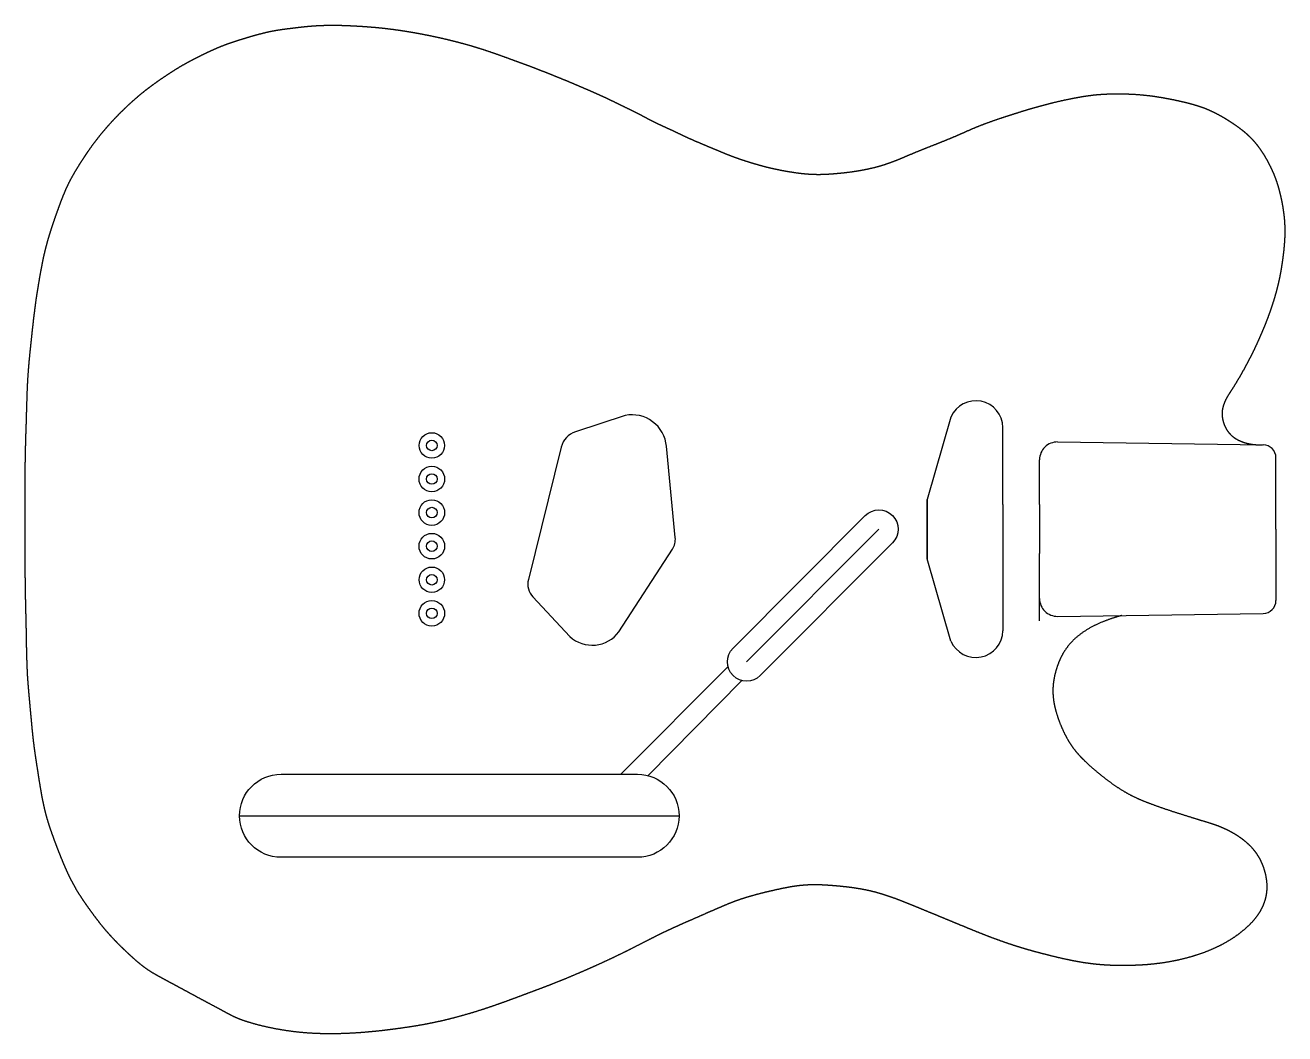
# Model space of a CAD drawing. Header units: inches. Extents: x -12.2 to 3.7, y -6 to 6.8.
import ezdxf

# ---------------------------------------------------------------- set-up
doc = ezdxf.new("R2010")
doc.units = ezdxf.units.IN
doc.layers.get('0').update_dxf_attribs({"linetype": 'CONTINUOUS'})

msp = doc.modelspace()

# ---------------------------------------------------------------- linework, layer by layer
for p, q in [((-0.522, 1.83), (-0.824, 0.785)), ((0.135, 0.721), (0.135, 1.699)), ((0.828, 1.514), (3.431, 1.479)), ((0.6, 0.721), (0.6, 1.289)), ((3.594, 1.156), (3.594, 1.314)), ((3.594, 0.411), (3.594, 1.156)), ((-0.824, 0.785), (-0.824, 0.411)), ((-0.824, 0.411), (-0.824, 0.785)), ((0.135, 0.721), (0.135, 0.101)), ((0.6, 0.721), (0.6, 0.101)), ((-3.11, -1.27), (-1.437, 0.409)), ((-0.824, 0.411), (-0.824, 0.036)), ((-0.824, 0.036), (-0.824, 0.411)), ((3.594, 0.411), (3.594, -0.335)), ((-0.522, -1.008), (-0.824, 0.036)), ((0.135, 0.101), (0.135, -0.878)), ((0.6, -0.75), (0.6, 0.101)), ((3.594, -0.335), (3.594, -0.492)), ((0.828, -0.693), (3.431, -0.657)), ((-3.347, -1.331), (-4.702, -2.692)), ((-3.173, -1.506), (-4.359, -2.709)), ((-9.533, -3.218), (-3.966, -3.218))]:
    msp.add_line(p, q)
for points in [[(-4.014, 0.304), (-4.125, 1.459, 0.443816), (-4.65, 1.85), (-5.278, 1.644, 0.258153), (-5.459, 1.449), (-5.875, -0.227, 0.253542), (-5.817, -0.448), (-5.35, -0.95, 0.437059), (-4.729, -0.891), (-4.05, 0.156, 0.169253)], [(-1.263, 0.237), (-2.937, -1.443, -1), (-3.283, -1.097), (-1.61, 0.582, -1)], [(-4.492, -3.743), (-9.008, -3.743, -1), (-9.008, -2.692), (-4.492, -2.692, -1)]]:
    msp.add_lwpolyline(points, format="xyb", close=True)
for centre, radius in [((-7.098, 1.47), 0.161), ((-7.098, 1.47), 0.0668), ((-7.098, 1.045), 0.162), ((-7.098, 1.045), 0.0668), ((-7.098, 0.62), 0.162), ((-7.098, 0.62), 0.0668), ((-7.098, 0.195), 0.162), ((-7.098, 0.195), 0.0668), ((-7.098, -0.23), 0.161), ((-7.098, -0.23), 0.0668), ((-7.098, -0.655), 0.162), ((-7.098, -0.655), 0.0668)]:
    msp.add_circle(centre, radius)
for centre, radius, start, end in [((-0.208, 1.693), 0.343, 1.0446, 156.4594), ((0.825, 1.289), 0.225, 89.2239, 180), ((3.429, 1.314), 0.165, 0, 89.2239), ((0.825, -0.468), 0.225, 180, 270.7761), ((3.429, -0.492), 0.165, 270.7761, 360), ((-0.208, -0.871), 0.343, 203.5406, 358.9554)]:
    msp.add_arc(centre, radius, start, end)
for points in [[(1.786, -5.111), (1.773, -5.112), (1.747, -5.113), (1.708, -5.113), (1.656, -5.114), (1.591, -5.113), (1.527, -5.112), (1.463, -5.109), (1.398, -5.105), (1.333, -5.1), (1.266, -5.092), (1.197, -5.083), (1.126, -5.072), (1.052, -5.059), (0.977, -5.044), (0.9, -5.027), (0.823, -5.01), (0.747, -4.991), (0.672, -4.972), (0.598, -4.953), (0.526, -4.934), (0.456, -4.914), (0.386, -4.894), (0.317, -4.872), (0.248, -4.85), (0.179, -4.827), (0.109, -4.802), (0.039, -4.777), (-0.031, -4.751), (-0.101, -4.724), (-0.17, -4.696), (-0.239, -4.669), (-0.306, -4.641), (-0.372, -4.614), (-0.436, -4.588), (-0.498, -4.562), (-0.559, -4.537), (-0.618, -4.513), (-0.677, -4.488), (-0.737, -4.464), (-0.797, -4.439), (-0.858, -4.414), (-0.92, -4.388), (-0.984, -4.362), (-1.049, -4.335), (-1.115, -4.309), (-1.182, -4.283), (-1.248, -4.258), (-1.315, -4.235), (-1.381, -4.213), (-1.445, -4.194), (-1.51, -4.177), (-1.574, -4.162), (-1.639, -4.149), (-1.705, -4.138), (-1.773, -4.128), (-1.841, -4.119), (-1.91, -4.112), (-1.979, -4.105), (-2.048, -4.1), (-2.115, -4.095), (-2.181, -4.092), (-2.245, -4.091), (-2.309, -4.092), (-2.372, -4.095), (-2.436, -4.101), (-2.501, -4.109), (-2.568, -4.12), (-2.636, -4.133), (-2.707, -4.148), (-2.779, -4.164), (-2.852, -4.181), (-2.926, -4.199), (-2.997, -4.218), (-3.066, -4.237), (-3.133, -4.257), (-3.195, -4.277), (-3.256, -4.299), (-3.316, -4.322), (-3.378, -4.347), (-3.441, -4.374), (-3.508, -4.403), (-3.578, -4.433), (-3.65, -4.465), (-3.723, -4.497), (-3.794, -4.528), (-3.864, -4.559), (-3.932, -4.588), (-3.997, -4.618), (-4.062, -4.647), (-4.127, -4.677), (-4.194, -4.709), (-4.262, -4.743), (-4.333, -4.779), (-4.406, -4.816), (-4.48, -4.854), (-4.554, -4.892), (-4.628, -4.929), (-4.701, -4.965), (-4.773, -5), (-4.845, -5.034), (-4.916, -5.067), (-4.988, -5.1), (-5.062, -5.133), (-5.136, -5.166), (-5.212, -5.199), (-5.288, -5.231), (-5.363, -5.263), (-5.437, -5.294), (-5.509, -5.323), (-5.578, -5.35), (-5.646, -5.376), (-5.711, -5.401), (-5.776, -5.425), (-5.842, -5.45), (-5.909, -5.475), (-5.978, -5.501), (-6.05, -5.527), (-6.124, -5.555), (-6.201, -5.583), (-6.281, -5.611), (-6.363, -5.639), (-6.445, -5.667), (-6.529, -5.693), (-6.612, -5.719), (-6.695, -5.742), (-6.776, -5.765), (-6.856, -5.786), (-6.934, -5.805), (-7.012, -5.823), (-7.09, -5.839), (-7.169, -5.855), (-7.251, -5.87), (-7.336, -5.884), (-7.423, -5.897), (-7.513, -5.91), (-7.606, -5.923), (-7.699, -5.934), (-7.791, -5.944), (-7.882, -5.953), (-7.971, -5.961), (-8.056, -5.967), (-8.139, -5.971), (-8.219, -5.975), (-8.298, -5.977), (-8.377, -5.977), (-8.456, -5.977), (-8.538, -5.975), (-8.621, -5.971), (-8.708, -5.965), (-8.798, -5.957), (-8.891, -5.945), (-8.986, -5.931), (-9.082, -5.914), (-9.178, -5.894), (-9.269, -5.873), (-9.355, -5.85), (-9.432, -5.827), (-9.499, -5.805), (-9.556, -5.783), (-9.605, -5.761), (-9.649, -5.739), (-9.692, -5.716), (-9.739, -5.69), (-9.792, -5.661), (-9.849, -5.631), (-9.907, -5.6), (-9.965, -5.569), (-10.019, -5.54), (-10.07, -5.513), (-10.12, -5.486), (-10.171, -5.458), (-10.226, -5.428), (-10.286, -5.396), (-10.351, -5.361), (-10.417, -5.326), (-10.482, -5.291), (-10.544, -5.258), (-10.6, -5.226), (-10.652, -5.196), (-10.701, -5.164), (-10.75, -5.128), (-10.8, -5.088), (-10.855, -5.042), (-10.911, -4.99), (-10.97, -4.936), (-11.028, -4.88), (-11.083, -4.825), (-11.133, -4.773), (-11.178, -4.724), (-11.219, -4.678), (-11.256, -4.634), (-11.292, -4.589), (-11.327, -4.543), (-11.364, -4.496), (-11.401, -4.446), (-11.438, -4.394), (-11.476, -4.341), (-11.514, -4.287), (-11.55, -4.231), (-11.586, -4.175), (-11.62, -4.116), (-11.653, -4.056), (-11.685, -3.993), (-11.715, -3.929), (-11.745, -3.862), (-11.773, -3.794), (-11.801, -3.726), (-11.829, -3.656), (-11.855, -3.587), (-11.881, -3.519), (-11.905, -3.452), (-11.928, -3.387), (-11.949, -3.323), (-11.968, -3.26), (-11.985, -3.198), (-12.001, -3.136), (-12.015, -3.072), (-12.029, -3.006), (-12.041, -2.938), (-12.053, -2.868), (-12.065, -2.797), (-12.076, -2.726), (-12.087, -2.653), (-12.099, -2.582), (-12.11, -2.51), (-12.12, -2.437), (-12.131, -2.364), (-12.14, -2.29), (-12.149, -2.214), (-12.157, -2.138), (-12.164, -2.061), (-12.171, -1.984), (-12.178, -1.909), (-12.185, -1.835), (-12.191, -1.762), (-12.198, -1.691), (-12.204, -1.619), (-12.21, -1.547), (-12.216, -1.473), (-12.22, -1.396), (-12.223, -1.317), (-12.226, -1.238), (-12.228, -1.158), (-12.23, -1.081), (-12.231, -1.007), (-12.232, -0.936), (-12.233, -0.868), (-12.235, -0.801), (-12.236, -0.733), (-12.238, -0.663), (-12.24, -0.588), (-12.242, -0.508), (-12.243, -0.424), (-12.245, -0.338), (-12.246, -0.25), (-12.247, -0.162), (-12.248, -0.077), (-12.248, 0.007), (-12.248, 0.088), (-12.248, 0.168), (-12.248, 0.248), (-12.247, 0.33), (-12.247, 0.415), (-12.247, 0.504), (-12.247, 0.595), (-12.247, 0.689), (-12.248, 0.783), (-12.248, 0.877), (-12.248, 0.968), (-12.248, 1.056), (-12.248, 1.14), (-12.247, 1.22), (-12.246, 1.296), (-12.245, 1.369), (-12.243, 1.44), (-12.241, 1.511), (-12.239, 1.582), (-12.237, 1.653), (-12.234, 1.727), (-12.232, 1.802), (-12.23, 1.879), (-12.228, 1.957), (-12.225, 2.037), (-12.223, 2.117), (-12.22, 2.197), (-12.216, 2.276), (-12.211, 2.354), (-12.206, 2.43), (-12.2, 2.503), (-12.193, 2.576), (-12.186, 2.647), (-12.179, 2.717), (-12.171, 2.786), (-12.164, 2.855), (-12.157, 2.923), (-12.149, 2.99), (-12.142, 3.056), (-12.134, 3.121), (-12.126, 3.185), (-12.118, 3.25), (-12.109, 3.315), (-12.099, 3.381), (-12.088, 3.448), (-12.077, 3.516), (-12.066, 3.583), (-12.054, 3.648), (-12.043, 3.709), (-12.032, 3.767), (-12.021, 3.822), (-12.01, 3.875), (-11.997, 3.927), (-11.984, 3.981), (-11.969, 4.036), (-11.953, 4.094), (-11.935, 4.153), (-11.916, 4.212), (-11.897, 4.271), (-11.877, 4.33), (-11.856, 4.389), (-11.835, 4.448), (-11.813, 4.508), (-11.791, 4.568), (-11.768, 4.627), (-11.744, 4.685), (-11.719, 4.742), (-11.693, 4.796), (-11.666, 4.848), (-11.638, 4.898), (-11.609, 4.947), (-11.579, 4.996), (-11.549, 5.044), (-11.517, 5.093), (-11.484, 5.143), (-11.449, 5.195), (-11.413, 5.247), (-11.374, 5.3), (-11.333, 5.353), (-11.291, 5.407), (-11.247, 5.46), (-11.201, 5.513), (-11.154, 5.565), (-11.107, 5.616), (-11.059, 5.665), (-11.011, 5.713), (-10.962, 5.76), (-10.914, 5.805), (-10.865, 5.848), (-10.817, 5.89), (-10.769, 5.93), (-10.721, 5.969), (-10.672, 6.006), (-10.623, 6.042), (-10.573, 6.078), (-10.523, 6.113), (-10.472, 6.147), (-10.422, 6.18), (-10.374, 6.211), (-10.327, 6.241), (-10.282, 6.268), (-10.237, 6.294), (-10.19, 6.32), (-10.139, 6.347), (-10.082, 6.376), (-10.021, 6.407), (-9.956, 6.439), (-9.891, 6.469), (-9.828, 6.497), (-9.769, 6.522), (-9.713, 6.544), (-9.659, 6.563), (-9.604, 6.582), (-9.546, 6.6), (-9.483, 6.619), (-9.417, 6.64), (-9.348, 6.66), (-9.279, 6.679), (-9.211, 6.696), (-9.145, 6.711), (-9.083, 6.723), (-9.022, 6.733), (-8.962, 6.741), (-8.901, 6.749), (-8.837, 6.757), (-8.771, 6.765), (-8.702, 6.772), (-8.631, 6.779), (-8.558, 6.784), (-8.484, 6.788), (-8.409, 6.789), (-8.334, 6.79), (-8.259, 6.789), (-8.184, 6.786), (-8.11, 6.783), (-8.036, 6.779), (-7.961, 6.774), (-7.886, 6.769), (-7.811, 6.762), (-7.734, 6.755), (-7.656, 6.746), (-7.578, 6.736), (-7.499, 6.725), (-7.42, 6.713), (-7.342, 6.7), (-7.266, 6.686), (-7.191, 6.672), (-7.117, 6.657), (-7.045, 6.642), (-6.974, 6.626), (-6.903, 6.61), (-6.832, 6.592), (-6.76, 6.574), (-6.688, 6.554), (-6.615, 6.534), (-6.542, 6.512), (-6.468, 6.489), (-6.394, 6.465), (-6.321, 6.44), (-6.25, 6.415), (-6.18, 6.39), (-6.114, 6.366), (-6.05, 6.342), (-5.99, 6.32), (-5.932, 6.299), (-5.877, 6.279), (-5.823, 6.259), (-5.77, 6.238), (-5.717, 6.218), (-5.665, 6.197), (-5.611, 6.176), (-5.558, 6.155), (-5.505, 6.133), (-5.452, 6.112), (-5.4, 6.091), (-5.349, 6.07), (-5.3, 6.049), (-5.251, 6.028), (-5.202, 6.007), (-5.152, 5.986), (-5.1, 5.963), (-5.047, 5.94), (-4.992, 5.916), (-4.938, 5.891), (-4.884, 5.866), (-4.831, 5.841), (-4.779, 5.816), (-4.729, 5.791), (-4.68, 5.768), (-4.632, 5.744), (-4.582, 5.72), (-4.532, 5.695), (-4.479, 5.668), (-4.424, 5.639), (-4.368, 5.61), (-4.315, 5.582), (-4.264, 5.557), (-4.218, 5.535), (-4.176, 5.515), (-4.135, 5.497), (-4.094, 5.478), (-4.05, 5.458), (-4.004, 5.436), (-3.954, 5.412), (-3.902, 5.387), (-3.848, 5.362), (-3.792, 5.337), (-3.735, 5.313), (-3.678, 5.289), (-3.622, 5.265), (-3.568, 5.243), (-3.515, 5.221), (-3.465, 5.2), (-3.417, 5.18), (-3.37, 5.16), (-3.321, 5.141), (-3.268, 5.121), (-3.211, 5.1), (-3.15, 5.08), (-3.088, 5.06), (-3.028, 5.042), (-2.973, 5.026), (-2.923, 5.012), (-2.878, 5), (-2.832, 4.988), (-2.782, 4.977), (-2.723, 4.964), (-2.657, 4.951), (-2.585, 4.938), (-2.508, 4.926), (-2.431, 4.915), (-2.355, 4.907), (-2.282, 4.903), (-2.212, 4.901), (-2.143, 4.902), (-2.076, 4.905), (-2.008, 4.91), (-1.94, 4.916), (-1.87, 4.923), (-1.799, 4.932), (-1.727, 4.942), (-1.656, 4.954), (-1.585, 4.968), (-1.515, 4.983), (-1.446, 5.001), (-1.378, 5.021), (-1.312, 5.043), (-1.247, 5.067), (-1.182, 5.093), (-1.117, 5.12), (-1.051, 5.148), (-0.984, 5.176), (-0.915, 5.204), (-0.844, 5.233), (-0.772, 5.261), (-0.7, 5.289), (-0.628, 5.318), (-0.556, 5.347), (-0.486, 5.376), (-0.417, 5.406), (-0.349, 5.436), (-0.282, 5.466), (-0.214, 5.495), (-0.145, 5.523), (-0.075, 5.549), (-0.004, 5.575), (0.068, 5.6), (0.14, 5.624), (0.212, 5.647), (0.284, 5.67), (0.355, 5.693), (0.428, 5.715), (0.501, 5.737), (0.576, 5.758), (0.653, 5.779), (0.731, 5.8), (0.81, 5.819), (0.889, 5.837), (0.966, 5.853), (1.041, 5.868), (1.113, 5.882), (1.182, 5.893), (1.248, 5.902), (1.314, 5.91), (1.381, 5.915), (1.45, 5.919), (1.522, 5.921), (1.598, 5.922), (1.676, 5.921), (1.754, 5.918), (1.831, 5.914), (1.906, 5.907), (1.978, 5.9), (2.046, 5.891), (2.112, 5.881), (2.175, 5.87), (2.236, 5.859), (2.297, 5.847), (2.358, 5.834), (2.417, 5.82), (2.476, 5.806), (2.532, 5.791), (2.586, 5.775), (2.636, 5.759), (2.682, 5.743), (2.724, 5.726), (2.764, 5.709), (2.803, 5.69), (2.844, 5.67), (2.886, 5.647), (2.93, 5.622), (2.974, 5.596), (3.016, 5.569), (3.057, 5.542), (3.097, 5.514), (3.136, 5.485), (3.176, 5.455), (3.215, 5.422), (3.255, 5.385), (3.295, 5.345), (3.334, 5.3), (3.373, 5.251), (3.41, 5.198), (3.446, 5.142), (3.479, 5.085), (3.511, 5.025), (3.541, 4.964), (3.568, 4.902), (3.593, 4.837), (3.616, 4.769), (3.636, 4.699), (3.653, 4.628), (3.668, 4.556), (3.681, 4.486), (3.691, 4.417), (3.699, 4.351), (3.704, 4.288), (3.706, 4.225), (3.707, 4.163), (3.705, 4.099), (3.701, 4.033), (3.695, 3.965), (3.688, 3.896), (3.679, 3.828), (3.669, 3.76), (3.659, 3.694), (3.647, 3.629), (3.634, 3.567), (3.62, 3.505), (3.605, 3.444), (3.588, 3.382), (3.57, 3.32), (3.55, 3.257), (3.529, 3.194), (3.507, 3.131), (3.484, 3.069), (3.459, 3.007), (3.435, 2.947), (3.409, 2.886), (3.383, 2.826), (3.356, 2.766), (3.328, 2.705), (3.298, 2.642), (3.265, 2.578), (3.231, 2.511), (3.194, 2.444), (3.157, 2.377), (3.12, 2.314), (3.085, 2.256), (3.054, 2.206), (3.026, 2.163), (3.003, 2.127), (2.983, 2.095), (2.964, 2.063), (2.948, 2.03), (2.934, 1.995), (2.922, 1.958), (2.913, 1.917), (2.91, 1.872), (2.913, 1.825), (2.923, 1.777), (2.939, 1.729), (2.96, 1.683), (2.987, 1.643), (3.017, 1.608), (3.05, 1.579), (3.087, 1.553), (3.128, 1.532), (3.171, 1.514), (3.217, 1.499), (3.266, 1.488), (3.316, 1.481), (3.358, 1.478), (3.391, 1.478), (3.413, 1.478), (3.424, 1.479)], [(1.644, -0.682), (1.614, -0.69), (1.556, -0.706), (1.473, -0.733), (1.371, -0.772), (1.258, -0.826), (1.16, -0.885), (1.074, -0.948), (1.003, -1.017), (0.943, -1.089), (0.894, -1.164), (0.855, -1.242), (0.824, -1.321), (0.8, -1.4), (0.782, -1.48), (0.77, -1.561), (0.767, -1.644), (0.772, -1.731), (0.787, -1.821), (0.811, -1.913), (0.841, -2.005), (0.877, -2.094), (0.914, -2.176), (0.953, -2.25), (0.993, -2.315), (1.036, -2.375), (1.084, -2.433), (1.139, -2.491), (1.204, -2.553), (1.277, -2.619), (1.357, -2.687), (1.441, -2.753), (1.527, -2.817), (1.613, -2.875), (1.699, -2.927), (1.786, -2.973), (1.876, -3.014), (1.971, -3.052), (2.072, -3.089), (2.178, -3.126), (2.287, -3.162), (2.396, -3.197), (2.501, -3.23), (2.597, -3.26), (2.684, -3.286), (2.76, -3.309), (2.828, -3.331), (2.891, -3.355), (2.954, -3.382), (3.019, -3.415), (3.085, -3.453), (3.151, -3.498), (3.214, -3.547), (3.272, -3.6), (3.323, -3.659), (3.368, -3.724), (3.407, -3.795), (3.438, -3.872), (3.462, -3.955), (3.477, -4.043), (3.481, -4.131), (3.473, -4.219), (3.452, -4.303), (3.419, -4.384), (3.376, -4.459), (3.323, -4.53), (3.262, -4.596), (3.196, -4.657), (3.125, -4.714), (3.049, -4.767), (2.97, -4.816), (2.886, -4.861), (2.799, -4.902), (2.709, -4.94), (2.616, -4.973), (2.519, -5.003), (2.421, -5.03), (2.32, -5.052), (2.217, -5.072), (2.112, -5.087), (2.005, -5.099), (1.919, -5.106), (1.853, -5.109), (1.809, -5.111), (1.786, -5.111)]]:
    msp.add_open_spline(points, degree=5)

doc.saveas('drawing.dxf')
